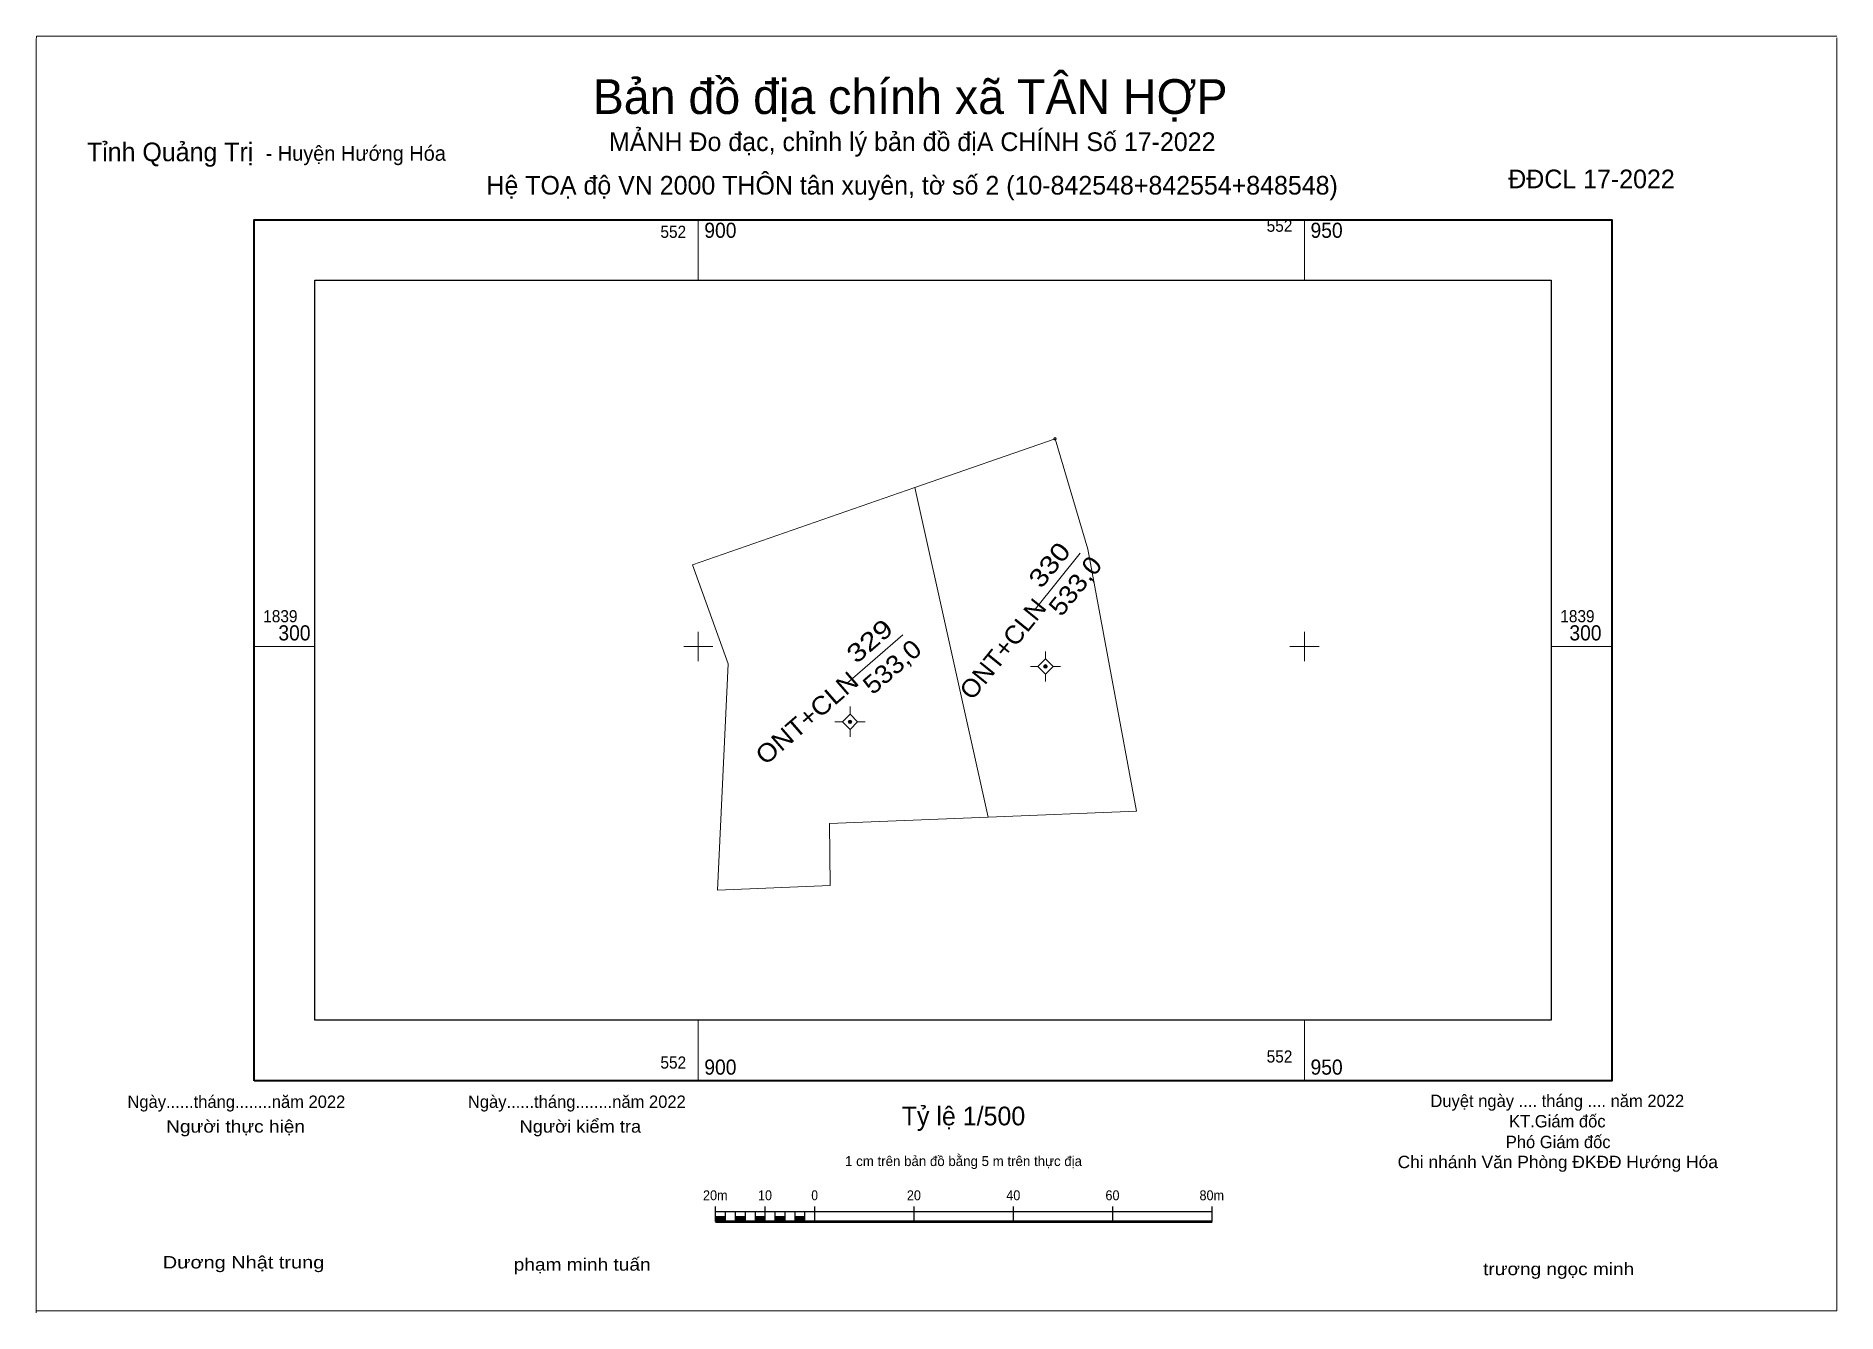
# Model space of a CAD drawing. Header units: metres. Extents: x 552845 to 552994, y 1839245 to 1839350.
import ezdxf
from ezdxf.enums import TextEntityAlignment as Align

# ---------------------------------------------------------------- set-up
doc = ezdxf.new("R2010")
doc.units = ezdxf.units.M
doc.header["$LTSCALE"] = 0.41
doc.header["$PDMODE"] = 32
doc.header["$PDSIZE"] = 0.205
for name, color, linetype, lineweight in [('10', 7, 'Continuous', 13), ('11', 7, 'Continuous', 13), ('13', 7, 'Continuous', 13), ('2', 7, 'Continuous', 25), ('63', 7, 'Continuous', 13)]:
    doc.layers.add(name, color=color, linetype=linetype, lineweight=lineweight)
doc.layers.add('4', color=7, linetype='Continuous')

msp = doc.modelspace()

# ---------------------------------------------------------------- hatches: boundary and pattern name
at = {"layer": '11'}
for points in [[(552928.787, 1839298.3545, 1), (552928.487, 1839298.3545, 1)], [(552912.6694, 1839293.7866, 1), (552912.3694, 1839293.7866, 1)]]:
    msp.add_hatch(color=256, dxfattribs=at).paths.add_polyline_path(points)
at = {"layer": '2'}
for points in [[(552901.43, 1839252.58), (552902.25, 1839252.58), (552902.25, 1839252.99), (552901.43, 1839252.99)], [(552903.07, 1839252.58), (552903.89, 1839252.58), (552903.89, 1839252.99), (552903.07, 1839252.99)], [(552904.71, 1839252.58), (552905.53, 1839252.58), (552905.53, 1839252.99), (552904.71, 1839252.99)], [(552906.35, 1839252.58), (552907.16, 1839252.58), (552907.16, 1839252.99), (552906.35, 1839252.99)], [(552907.98, 1839252.58), (552908.8, 1839252.58), (552908.8, 1839252.99), (552907.98, 1839252.99)]]:
    msp.add_hatch(color=256, dxfattribs=at).paths.add_polyline_path(points)

# ---------------------------------------------------------------- linework, layer by layer
at = {"layer": '10'}
for p, q in [((552917.86, 1839313.11), (552929.43, 1839317.13)), ((552929.43, 1839317.13), (552929.44, 1839317.13)), ((552899.52, 1839306.74), (552917.86, 1839313.11)), ((552917.86, 1839313.11), (552923.9, 1839285.93)), ((552923.9, 1839285.93), (552936.14, 1839286.42))]:
    msp.add_line(p, q, dxfattribs=at)
for points in [[(552929.43, 1839317.13), (552932.13, 1839308.04), (552936.14, 1839286.42)], [(552899.52, 1839306.74), (552902.47, 1839298.57), (552901.59, 1839279.91), (552910.88, 1839280.28), (552910.83, 1839285.4), (552923.9, 1839285.93)]]:
    msp.add_lwpolyline(points, dxfattribs=at)
msp.add_point((552929.43, 1839317.13), dxfattribs=at)
at = {"layer": '11'}
for p, q in [((552845.42, 1839350.36), (552993.92, 1839350.36)), ((552928.64, 1839299.6), (552928.64, 1839298.98)), ((552928.01, 1839298.35), (552927.39, 1839298.35)), ((552929.89, 1839298.35), (552929.26, 1839298.35)), ((552928.64, 1839297.73), (552928.64, 1839297.1)), ((552911.89, 1839293.79), (552911.27, 1839293.79)), ((552912.52, 1839295.04), (552912.52, 1839294.41)), ((552913.77, 1839293.79), (552913.14, 1839293.79)), ((552912.52, 1839293.16), (552912.52, 1839292.54))]:
    msp.add_line(p, q, dxfattribs=at)
for points in [[(552845.38, 1839245.02), (552845.38, 1839350.02), (552845.42, 1839350.36)], [(552993.92, 1839350.2), (552993.92, 1839245.2), (552845.42, 1839245.2)]]:
    msp.add_lwpolyline(points, dxfattribs=at)
for points in [[(552928.64, 1839298.98), (552928.01, 1839298.35), (552928.64, 1839297.73), (552929.26, 1839298.35)], [(552912.52, 1839294.41), (552911.89, 1839293.79), (552912.52, 1839293.16), (552913.14, 1839293.79)]]:
    msp.add_lwpolyline(points, close=True, dxfattribs=at)
for centre in [(552928.637, 1839298.3545), (552912.5194, 1839293.7866)]:
    msp.add_circle(centre, 0.15, dxfattribs=at)
at = {"layer": '13'}
for p, q in [((552927.81, 1839303.12), (552931.51, 1839307.69)), ((552912.3, 1839297), (552916.87, 1839300.95))]:
    msp.add_line(p, q, dxfattribs=at)
at = {"layer": '2'}
for p, q in [((552901.43, 1839252.58), (552901.43, 1839253.81)), ((552905.53, 1839252.58), (552905.53, 1839253.81)), ((552909.62, 1839252.58), (552909.62, 1839253.81)), ((552917.81, 1839252.58), (552917.81, 1839253.81)), ((552926, 1839252.58), (552926, 1839253.81)), ((552934.19, 1839252.58), (552934.19, 1839253.81)), ((552942.38, 1839252.58), (552942.38, 1839253.81)), ((552901.43, 1839253.4), (552942.38, 1839253.4)), ((552902.25, 1839252.58), (552902.25, 1839253.4)), ((552903.07, 1839252.58), (552903.07, 1839253.4)), ((552903.89, 1839252.58), (552903.89, 1839253.4)), ((552904.71, 1839252.58), (552904.71, 1839253.4)), ((552906.35, 1839252.58), (552906.35, 1839253.4)), ((552907.16, 1839252.58), (552907.16, 1839253.4)), ((552907.98, 1839252.58), (552907.98, 1839253.4)), ((552908.8, 1839252.58), (552908.8, 1839253.4))]:
    msp.add_line(p, q, dxfattribs=at)
at = {"layer": '2', "lineweight": 53}
msp.add_line((552901.43, 1839252.58), (552942.38, 1839252.58), dxfattribs=at)
at = {"layer": '2', "lineweight": 13}
for points in [[(552901.43, 1839252.58), (552902.25, 1839252.58), (552902.25, 1839252.99), (552901.43, 1839252.99)], [(552903.07, 1839252.58), (552903.89, 1839252.58), (552903.89, 1839252.99), (552903.07, 1839252.99)], [(552904.71, 1839252.58), (552905.53, 1839252.58), (552905.53, 1839252.99), (552904.71, 1839252.99)], [(552906.35, 1839252.58), (552907.16, 1839252.58), (552907.16, 1839252.99), (552906.35, 1839252.99)], [(552907.98, 1839252.58), (552908.8, 1839252.58), (552908.8, 1839252.99), (552907.98, 1839252.99)]]:
    msp.add_lwpolyline(points, close=True, dxfattribs=at)
at = {"layer": '63'}
for p, q in [((552900, 1839330.21), (552900, 1839335.21)), ((552950, 1839330.21), (552950, 1839335.21)), ((552900, 1839298.8), (552900, 1839301.2)), ((552950, 1839298.8), (552950, 1839301.2)), ((552863.37, 1839300), (552868.37, 1839300)), ((552898.8, 1839300), (552901.2, 1839300)), ((552948.8, 1839300), (552951.2, 1839300)), ((552970.35, 1839300), (552975.35, 1839300)), ((552900, 1839264.18), (552900, 1839269.18)), ((552950, 1839264.18), (552950, 1839269.18))]:
    msp.add_line(p, q, dxfattribs=at)
at = {"layer": '63', "lineweight": 40}
msp.add_lwpolyline([(552863.37, 1839264.18), (552863.37, 1839335.21), (552975.35, 1839335.21), (552975.35, 1839264.18)], close=True, dxfattribs=at)
at = {"layer": '63', "lineweight": 25}
msp.add_lwpolyline([(552868.37, 1839269.18), (552868.37, 1839330.21), (552970.35, 1839330.21), (552970.35, 1839269.18)], close=True, dxfattribs=at)
msp.add_lwpolyline([(552868.37, 1839269.18), (552868.37, 1839330.21), (552970.35, 1839330.21), (552970.35, 1839269.18)], close=True, dxfattribs=at)
msp.add_lwpolyline([(552868.37, 1839269.18), (552868.37, 1839330.21), (552970.35, 1839330.21), (552970.35, 1839269.18)], close=True, dxfattribs=at)

# ---------------------------------------------------------------- texts
at = {"layer": '13'}
for s, rotation, width, p in [('330', 50.996, 1.2, (552929.5482, 1839306.263)), ('329', 40.918, 1.25, (552914.6288, 1839299.8884))]:
    msp.add_text(s, height=1.5, rotation=rotation, dxfattribs=dict(at, width=width)).set_placement(p, align=Align.CENTER)
at = {"layer": '2'}
for s, height, p in [('Bản đồ địa chính xã TÂN HỢP', 2.87, (552917.475, 1839343.93)), ('MẢNH Đo đạc, chỉnh lý bản đồ địA CHÍNH Số 17-2022', 1.54, (552917.65, 1839340.87)), ('Hệ TOẠ độ VN 2000 THÔN tân xuyên, tờ số 2 (10-842548+842554+848548)', 1.539, (552917.64, 1839337.28)), ('Ngày......tháng........năm 2022', 1.02, (552861.905, 1839261.94)), ('Ngày......tháng........năm 2022', 1.02, (552889.985, 1839261.94)), ('Duyệt ngày .... tháng .... năm 2022', 1.02, (552970.85, 1839262.01)), ('Tỷ lệ 1/500', 1.54, (552921.875, 1839260.5)), ('KT.Giám đốc', 1.02, (552970.855, 1839260.33)), ('Phó Giám đốc', 1.02, (552970.925, 1839258.62)), ('1 cm trên bản đồ bằng 5 m trên thực địa', 0.8188, (552921.88, 1839257.14))]:
    msp.add_text(s, height=height, dxfattribs=at).set_placement(p, align=Align.CENTER)
for s, height, p in [('Tỉnh Quảng Trị ', 1.539, (552849.58, 1839340.03)), ('- Huyện Hướng Hóa', 1.228, (552864.32, 1839340.07))]:
    msp.add_text(s, height=height, dxfattribs=at).set_placement(p)
msp.add_text('ĐĐCL 17-2022', height=1.54, dxfattribs=at).set_placement((552980.54, 1839337.8), align=Align.RIGHT)
for rotation, width, p in [(50.996, 1.05, (552928.8206, 1839303.1659)), (40.918, 1.1, (552913.3675, 1839296.9294))]:
    msp.add_text('ONT+CLN', height=1.5, rotation=rotation, dxfattribs=dict(at, width=width)).set_placement(p, align=Align.RIGHT)
for s, height, width, p in [('Người thực hiện', 1.024, 1.15, (552861.84, 1839259.9)), ('Người kiểm tra', 1.024, 1.1, (552890.275, 1839259.9)), ('Chi nhánh Văn Phòng ĐKĐĐ Hướng Hóa', 1.02, 1.05, (552970.89, 1839256.97)), ('20m', 0.8188, 0.95, (552901.405, 1839254.32)), ('10', 0.8188, 0.95, (552905.505, 1839254.32)), ('0', 0.8188, 0.9, (552909.6, 1839254.32)), ('20', 0.8188, 0.95, (552917.785, 1839254.32)), ('40', 0.8188, 0.95, (552925.985, 1839254.32)), ('60', 0.8188, 0.95, (552934.165, 1839254.32)), ('80m', 0.8188, 0.95, (552942.355, 1839254.32)), ('Dương Nhật trung', 1.024, 1.2, (552862.495, 1839248.69)), ('phạm minh tuấn', 1.024, 1.15, (552890.425, 1839248.51)), ('trương ngọc minh', 1.02, 1.15, (552970.965, 1839248.14))]:
    msp.add_text(s, height=height, dxfattribs=dict(at, width=width)).set_placement(p, align=Align.CENTER)
at = {"layer": '4', "width": 1.1}
for rotation, p in [(50.996, (552931.6799, 1839304.533)), (40.918, (552916.4788, 1839297.7625))]:
    msp.add_text('533,0', height=1.5, rotation=rotation, dxfattribs=at).set_placement(p, align=Align.CENTER)
at = {"layer": '63', "width": 0.95}
for p in [(552949, 1839334.21), (552899, 1839333.71), (552899, 1839265.18), (552949, 1839265.68)]:
    msp.add_text('552', height=1, dxfattribs=at).set_placement(p, align=Align.RIGHT)
for s, height, p in [('900', 1.25, (552900.5, 1839333.71)), ('950', 1.25, (552950.5, 1839333.71)), ('1839', 1, (552864.12, 1839302)), ('1839', 1, (552864.12, 1839302)), ('1839', 1, (552971.1, 1839302)), ('1839', 1, (552971.1, 1839302)), ('300', 1.25, (552865.37, 1839300.5)), ('300', 1.25, (552971.85, 1839300.5)), ('900', 1.25, (552900.5, 1839264.68)), ('950', 1.25, (552950.5, 1839264.68))]:
    msp.add_text(s, height=height, dxfattribs=at).set_placement(p)

doc.saveas('drawing.dxf')
